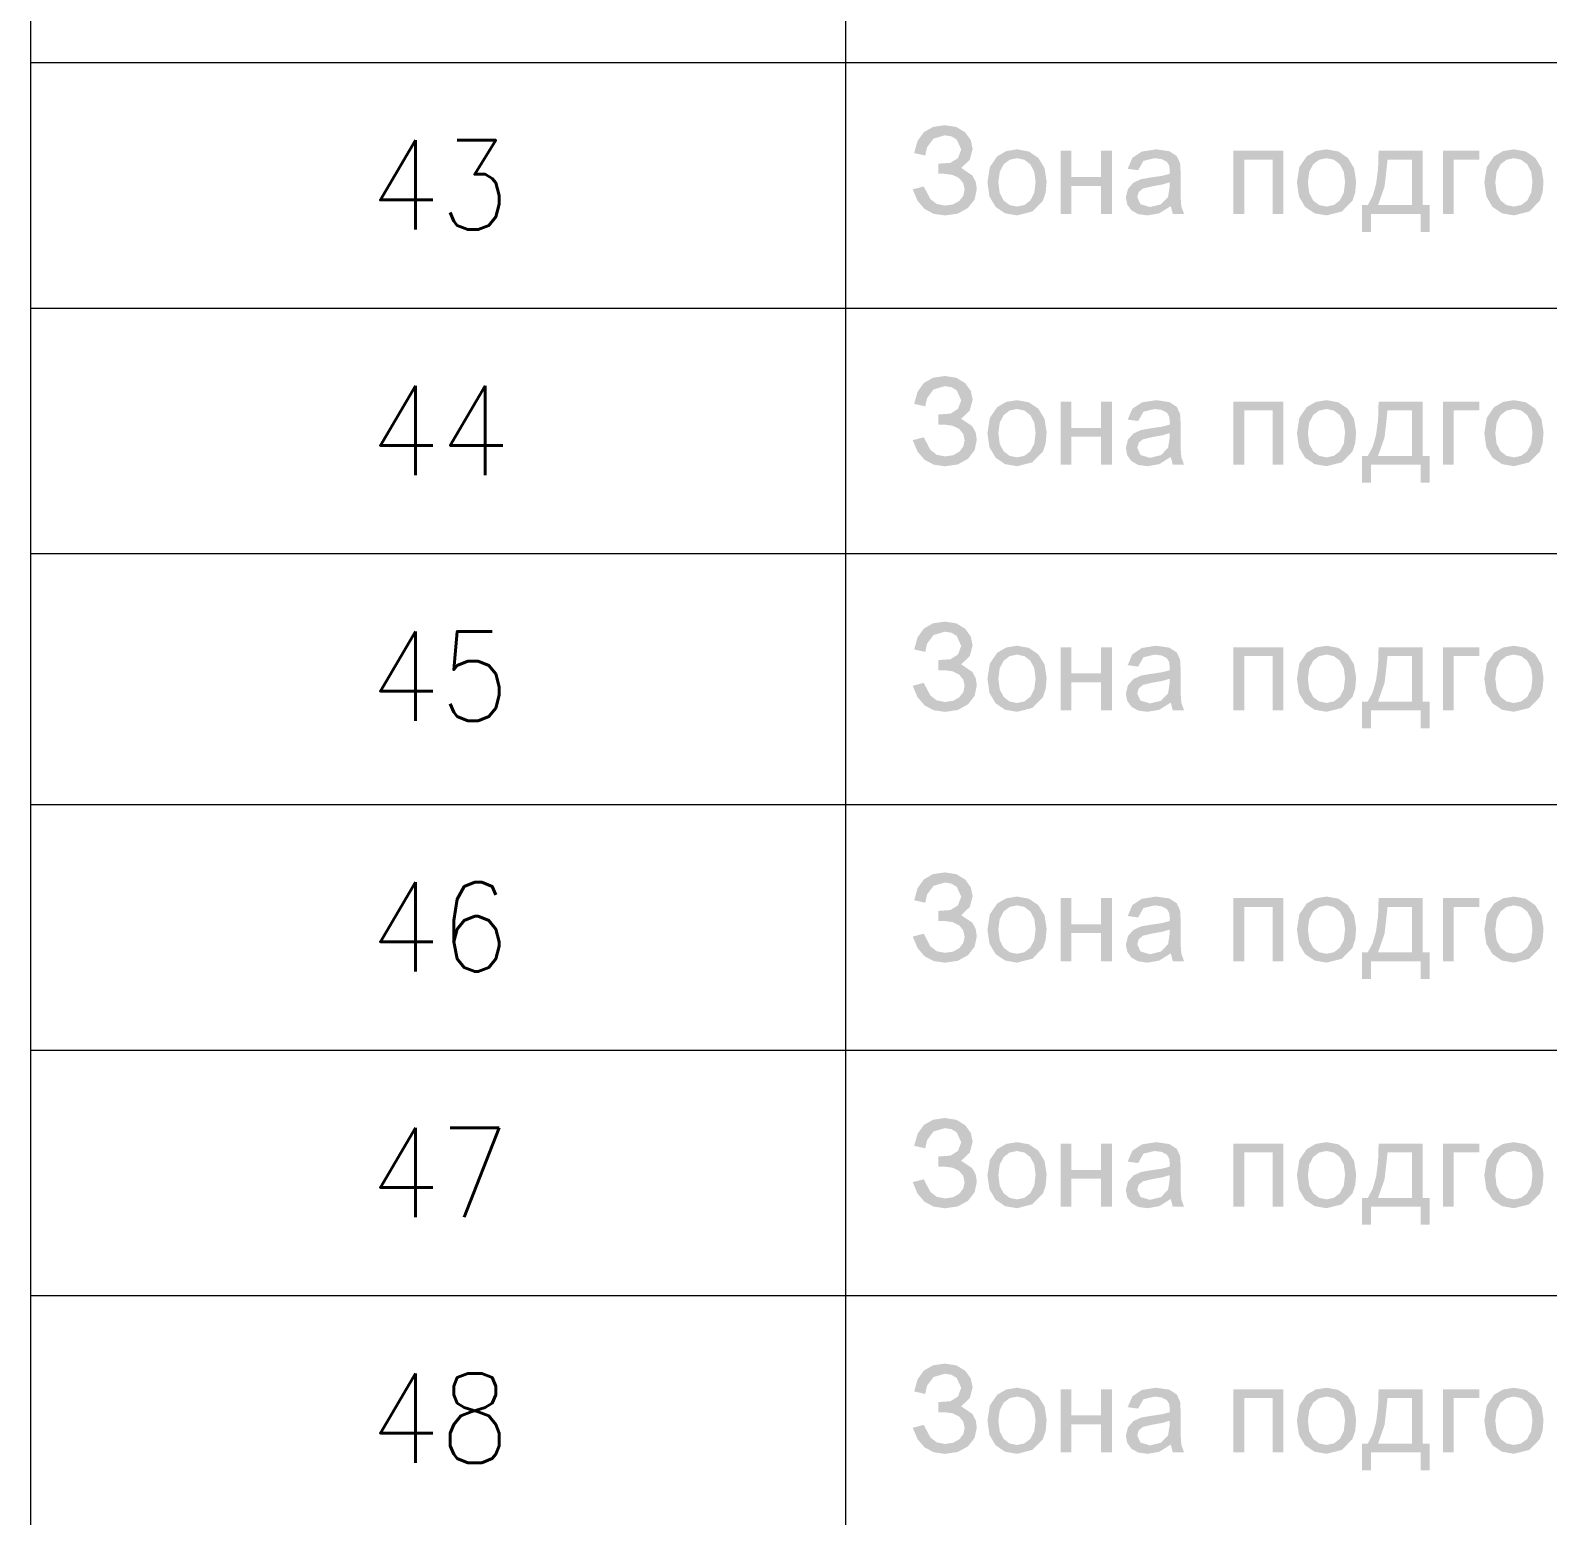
# Model space of a CAD drawing. Header units: millimetres. Extents: x 0 to 420, y 0 to 297.
# Drawn here: x 28.91 to 41.21, y 148.97 to 161 of the extents above; entities that cross this region are included whole.
import ezdxf

# ---------------------------------------------------------------- set-up
doc = ezdxf.new("R2010")
doc.units = ezdxf.units.MM
doc.styles.get("Standard").update_dxf_attribs({"font": 'STANDARD'})

msp = doc.modelspace()

# ---------------------------------------------------------------- hatches: boundary and pattern name
for points in [[(36.063151, 159.711539), (36.152448, 159.73469), (36.207018, 159.631613), (36.258212, 159.592683), (36.323876, 159.579799), (36.390159, 159.589307), (36.440733, 159.617833), (36.472979, 159.660001), (36.483728, 159.710437), (36.47229, 159.762527), (36.438528, 159.803041), (36.384854, 159.829086), (36.315056, 159.837768), (36.270408, 159.837768), (36.270408, 159.919347), (36.369075, 159.926513), (36.429709, 159.964547), (36.456167, 160.034551), (36.419787, 160.115029), (36.377481, 160.140591), (36.322773, 160.149204), (36.231272, 160.122195), (36.178906, 160.051639), (36.164574, 159.985493), (36.074726, 160.005888), (36.102726, 160.104366), (36.153619, 160.174836), (36.227353, 160.217193), (36.323876, 160.231335), (36.416549, 160.216866), (36.488138, 160.173458), (36.533544, 160.110964), (36.548772, 160.038961), (36.525345, 159.950905), (36.455616, 159.885172), (36.546015, 159.823987), (36.573301, 159.773482), (36.582396, 159.714295), (36.564619, 159.630028), (36.511289, 159.561058), (36.42902, 159.515169), (36.324427, 159.499873), (36.232753, 159.513102), (36.158649, 159.552789), (36.102115, 159.618935)], [(37.262359, 160.024078), (37.349451, 160.024078), (37.349451, 159.811309), (37.58978, 159.811309), (37.58978, 160.024078), (37.676872, 160.024078), (37.676872, 159.511999), (37.58978, 159.511999), (37.58978, 159.7391), (37.349451, 159.7391), (37.349451, 159.511999), (37.262359, 159.511999)], [(38.661616, 160.024078), (39.065657, 160.024078), (39.065657, 159.511999), (38.979116, 159.511999), (38.979116, 159.95242), (38.748708, 159.95242), (38.748708, 159.511999), (38.661616, 159.511999)], [(40.358695, 160.024078), (40.653596, 160.024078), (40.653596, 159.95242), (40.445787, 159.95242), (40.445787, 159.511999), (40.358695, 159.511999)], [(36.063151, 157.679539), (36.152448, 157.70269), (36.207018, 157.599613), (36.258212, 157.560684), (36.323876, 157.547799), (36.390159, 157.557307), (36.440733, 157.585833), (36.472979, 157.628001), (36.483728, 157.678437), (36.47229, 157.730527), (36.438528, 157.771041), (36.384854, 157.797086), (36.315056, 157.805768), (36.270408, 157.805768), (36.270408, 157.887347), (36.369075, 157.894513), (36.429709, 157.932547), (36.456167, 158.002551), (36.419787, 158.083029), (36.377481, 158.108591), (36.322773, 158.117204), (36.231272, 158.090195), (36.178906, 158.019639), (36.164574, 157.953493), (36.074726, 157.973888), (36.102726, 158.072366), (36.153619, 158.142836), (36.227353, 158.185193), (36.323876, 158.199335), (36.416549, 158.184866), (36.488138, 158.141458), (36.533544, 158.078964), (36.548772, 158.006961), (36.525345, 157.918905), (36.455616, 157.853172), (36.546015, 157.791987), (36.573301, 157.741482), (36.582396, 157.682295), (36.564619, 157.598028), (36.511289, 157.529058), (36.42902, 157.483169), (36.324427, 157.467873), (36.232753, 157.481102), (36.158649, 157.520789), (36.102115, 157.586935)], [(37.262359, 157.992078), (37.349451, 157.992078), (37.349451, 157.779309), (37.58978, 157.779309), (37.58978, 157.992078), (37.676872, 157.992078), (37.676872, 157.479999), (37.58978, 157.479999), (37.58978, 157.7071), (37.349451, 157.7071), (37.349451, 157.479999), (37.262359, 157.479999)], [(38.661616, 157.992078), (39.065657, 157.992078), (39.065657, 157.479999), (38.979116, 157.479999), (38.979116, 157.92042), (38.748708, 157.92042), (38.748708, 157.479999), (38.661616, 157.479999)], [(40.358695, 157.992078), (40.653596, 157.992078), (40.653596, 157.92042), (40.445787, 157.92042), (40.445787, 157.479999), (40.358695, 157.479999)], [(36.063151, 155.689873), (36.152448, 155.713024), (36.207018, 155.609946), (36.258212, 155.571017), (36.323876, 155.558132), (36.390159, 155.567641), (36.440733, 155.596166), (36.472979, 155.638334), (36.483728, 155.68877), (36.47229, 155.74086), (36.438528, 155.781374), (36.384854, 155.807419), (36.315056, 155.816101), (36.270408, 155.816101), (36.270408, 155.897681), (36.369075, 155.904847), (36.429709, 155.94288), (36.456167, 156.012885), (36.419787, 156.093362), (36.377481, 156.118925), (36.322773, 156.127538), (36.231272, 156.100528), (36.178906, 156.029972), (36.164574, 155.963827), (36.074726, 155.984222), (36.102726, 156.0827), (36.153619, 156.153169), (36.227353, 156.195527), (36.323876, 156.209669), (36.416549, 156.195199), (36.488138, 156.151791), (36.533544, 156.089297), (36.548772, 156.017295), (36.525345, 155.929238), (36.455616, 155.863505), (36.546015, 155.802321), (36.573301, 155.751815), (36.582396, 155.692629), (36.564619, 155.608362), (36.511289, 155.539391), (36.42902, 155.493502), (36.324427, 155.478206), (36.232753, 155.491435), (36.158649, 155.531123), (36.102115, 155.597268)], [(37.262359, 156.002412), (37.349451, 156.002412), (37.349451, 155.789643), (37.58978, 155.789643), (37.58978, 156.002412), (37.676872, 156.002412), (37.676872, 155.490333), (37.58978, 155.490333), (37.58978, 155.717433), (37.349451, 155.717433), (37.349451, 155.490333), (37.262359, 155.490333)], [(38.661616, 156.002412), (39.065657, 156.002412), (39.065657, 155.490333), (38.979116, 155.490333), (38.979116, 155.930754), (38.748708, 155.930754), (38.748708, 155.490333), (38.661616, 155.490333)], [(40.358695, 156.002412), (40.653596, 156.002412), (40.653596, 155.930754), (40.445787, 155.930754), (40.445787, 155.490333), (40.358695, 155.490333)], [(36.063151, 153.657873), (36.152448, 153.681024), (36.207018, 153.577946), (36.258212, 153.539017), (36.323876, 153.526132), (36.390159, 153.535641), (36.440733, 153.564166), (36.472979, 153.606334), (36.483728, 153.65677), (36.47229, 153.70886), (36.438528, 153.749374), (36.384854, 153.775419), (36.315056, 153.784101), (36.270408, 153.784101), (36.270408, 153.865681), (36.369075, 153.872847), (36.429709, 153.91088), (36.456167, 153.980885), (36.419787, 154.061362), (36.377481, 154.086925), (36.322773, 154.095538), (36.231272, 154.068528), (36.178906, 153.997972), (36.164574, 153.931827), (36.074726, 153.952222), (36.102726, 154.0507), (36.153619, 154.121169), (36.227353, 154.163527), (36.323876, 154.177669), (36.416549, 154.163199), (36.488138, 154.119791), (36.533544, 154.057297), (36.548772, 153.985295), (36.525345, 153.897238), (36.455616, 153.831505), (36.546015, 153.770321), (36.573301, 153.719815), (36.582396, 153.660629), (36.564619, 153.576362), (36.511289, 153.507391), (36.42902, 153.461502), (36.324427, 153.446206), (36.232753, 153.459435), (36.158649, 153.499123), (36.102115, 153.565268)], [(37.262359, 153.970412), (37.349451, 153.970412), (37.349451, 153.757643), (37.58978, 153.757643), (37.58978, 153.970412), (37.676872, 153.970412), (37.676872, 153.458333), (37.58978, 153.458333), (37.58978, 153.685433), (37.349451, 153.685433), (37.349451, 153.458333), (37.262359, 153.458333)], [(38.661616, 153.970412), (39.065657, 153.970412), (39.065657, 153.458333), (38.979116, 153.458333), (38.979116, 153.898754), (38.748708, 153.898754), (38.748708, 153.458333), (38.661616, 153.458333)], [(40.358695, 153.970412), (40.653596, 153.970412), (40.653596, 153.898754), (40.445787, 153.898754), (40.445787, 153.458333), (40.358695, 153.458333)], [(36.063151, 151.668206), (36.152448, 151.691357), (36.207018, 151.58828), (36.258212, 151.54935), (36.323876, 151.536466), (36.390159, 151.545974), (36.440733, 151.574499), (36.472979, 151.616667), (36.483728, 151.667104), (36.47229, 151.719193), (36.438528, 151.759708), (36.384854, 151.785753), (36.315056, 151.794434), (36.270408, 151.794434), (36.270408, 151.876014), (36.369075, 151.88318), (36.429709, 151.921214), (36.456167, 151.991218), (36.419787, 152.071696), (36.377481, 152.097258), (36.322773, 152.105871), (36.231272, 152.078861), (36.178906, 152.008306), (36.164574, 151.94216), (36.074726, 151.962555), (36.102726, 152.061033), (36.153619, 152.131502), (36.227353, 152.17386), (36.323876, 152.188002), (36.416549, 152.173533), (36.488138, 152.130124), (36.533544, 152.06763), (36.548772, 151.995628), (36.525345, 151.907571), (36.455616, 151.841839), (36.546015, 151.780654), (36.573301, 151.730149), (36.582396, 151.670962), (36.564619, 151.586695), (36.511289, 151.517724), (36.42902, 151.471836), (36.324427, 151.456539), (36.232753, 151.469768), (36.158649, 151.509456), (36.102115, 151.575602)], [(37.262359, 151.980745), (37.349451, 151.980745), (37.349451, 151.767976), (37.58978, 151.767976), (37.58978, 151.980745), (37.676872, 151.980745), (37.676872, 151.468666), (37.58978, 151.468666), (37.58978, 151.695767), (37.349451, 151.695767), (37.349451, 151.468666), (37.262359, 151.468666)], [(38.661616, 151.980745), (39.065657, 151.980745), (39.065657, 151.468666), (38.979116, 151.468666), (38.979116, 151.909087), (38.748708, 151.909087), (38.748708, 151.468666), (38.661616, 151.468666)], [(40.358695, 151.980745), (40.653596, 151.980745), (40.653596, 151.909087), (40.445787, 151.909087), (40.445787, 151.468666), (40.358695, 151.468666)], [(36.063151, 149.678539), (36.152448, 149.70169), (36.207018, 149.598613), (36.258212, 149.559684), (36.323876, 149.546799), (36.390159, 149.556307), (36.440733, 149.584833), (36.472979, 149.627001), (36.483728, 149.677437), (36.47229, 149.729527), (36.438528, 149.770041), (36.384854, 149.796086), (36.315056, 149.804768), (36.270408, 149.804768), (36.270408, 149.886347), (36.369075, 149.893513), (36.429709, 149.931547), (36.456167, 150.001551), (36.419787, 150.082029), (36.377481, 150.107592), (36.322773, 150.116204), (36.231272, 150.089195), (36.178906, 150.018639), (36.164574, 149.952493), (36.074726, 149.972888), (36.102726, 150.071366), (36.153619, 150.141836), (36.227353, 150.184193), (36.323876, 150.198335), (36.416549, 150.183866), (36.488138, 150.140458), (36.533544, 150.077964), (36.548772, 150.005961), (36.525345, 149.917905), (36.455616, 149.852172), (36.546015, 149.790987), (36.573301, 149.740482), (36.582396, 149.681295), (36.564619, 149.597028), (36.511289, 149.528058), (36.42902, 149.482169), (36.324427, 149.466873), (36.232753, 149.480102), (36.158649, 149.519789), (36.102115, 149.585935)], [(37.262359, 149.991078), (37.349451, 149.991078), (37.349451, 149.778309), (37.58978, 149.778309), (37.58978, 149.991078), (37.676872, 149.991078), (37.676872, 149.478999), (37.58978, 149.478999), (37.58978, 149.7061), (37.349451, 149.7061), (37.349451, 149.478999), (37.262359, 149.478999)], [(38.661616, 149.991078), (39.065657, 149.991078), (39.065657, 149.478999), (38.979116, 149.478999), (38.979116, 149.91942), (38.748708, 149.91942), (38.748708, 149.478999), (38.661616, 149.478999)], [(40.358695, 149.991078), (40.653596, 149.991078), (40.653596, 149.91942), (40.445787, 149.91942), (40.445787, 149.478999), (40.358695, 149.478999)]]:
    msp.add_hatch(color=251).paths.add_polyline_path(points, flags=0)
h = msp.add_hatch(color=251)
h.paths.add_polyline_path([(36.668519, 159.768314), (36.688087, 159.891993), (36.747342, 159.978879), (36.820585, 160.021322), (36.908297, 160.035654), (37.004278, 160.018291), (37.080828, 159.966201), (37.131195, 159.883863), (37.148076, 159.77548), (37.140634, 159.686735), (37.11831, 159.619486), (37.032321, 159.531843), (36.908297, 159.500424), (36.811146, 159.517512), (36.734664, 159.569326), (36.685055, 159.653317)], flags=0)
h.paths.add_polyline_path([(36.757264, 159.768314), (36.768013, 159.681843), (36.800259, 159.620589), (36.848697, 159.58414), (36.908297, 159.572082), (36.967415, 159.584209), (37.015784, 159.62114), (37.04803, 159.683083), (37.058779, 159.771071), (37.04803, 159.854166), (37.015784, 159.914938), (36.967415, 159.951662), (36.908297, 159.963996), (36.848697, 159.951662), (36.800259, 159.914938), (36.768013, 159.853822)], flags=0)
h = msp.add_hatch(color=251)
h.paths.add_polyline_path([(38.153675, 159.575389), (38.06052, 159.51696), (37.964608, 159.500424), (37.889919, 159.510759), (37.835073, 159.541765), (37.801104, 159.588618), (37.789873, 159.647047), (37.806961, 159.715398), (37.851609, 159.765558), (37.914448, 159.794222), (37.991618, 159.807451), (38.082431, 159.82068), (38.145958, 159.837216), (38.146509, 159.859816), (38.140377, 159.904947), (38.122256, 159.934781), (38.080501, 159.956623), (38.023037, 159.963996), (37.932638, 159.942498), (37.889643, 159.866431), (37.804756, 159.878006), (37.84279, 159.966201), (37.919409, 160.017464), (38.035715, 160.035654), (38.1421, 160.02022), (38.202733, 159.981084), (38.229743, 159.922655), (38.234153, 159.842177), (38.234153, 159.726422), (38.235462, 159.627686), (38.239665, 159.573184), (38.261713, 159.511999), (38.170763, 159.511999)], flags=0)
h.paths.add_polyline_path([(38.145958, 159.768866), (38.086909, 159.750951), (38.004296, 159.736344), (37.928779, 159.718705), (37.894604, 159.690593), (37.882477, 159.649252), (37.908384, 159.591374), (37.985554, 159.568223), (38.074851, 159.590272), (38.132178, 159.650354), (38.145958, 159.737446)], flags=0)
h = msp.add_hatch(color=251)
h.paths.add_polyline_path([(39.176279, 159.768314), (39.195847, 159.891993), (39.255103, 159.978879), (39.328345, 160.021322), (39.416058, 160.035654), (39.512038, 160.018291), (39.588588, 159.966201), (39.638955, 159.883863), (39.655836, 159.77548), (39.648395, 159.686735), (39.626071, 159.619486), (39.540081, 159.531843), (39.416058, 159.500424), (39.318906, 159.517512), (39.242425, 159.569326), (39.192815, 159.653317)], flags=0)
h.paths.add_polyline_path([(39.265025, 159.768314), (39.275773, 159.681843), (39.308019, 159.620589), (39.356457, 159.58414), (39.416058, 159.572082), (39.475175, 159.584209), (39.523544, 159.62114), (39.555791, 159.683083), (39.566539, 159.771071), (39.555791, 159.854166), (39.523544, 159.914938), (39.475175, 159.951662), (39.416058, 159.963996), (39.356457, 159.951662), (39.308019, 159.914938), (39.275773, 159.853822)], flags=0)
h = msp.add_hatch(color=251)
h.paths.add_polyline_path([(39.837918, 160.024078), (40.195106, 160.024078), (40.195106, 159.583657), (40.250779, 159.583657), (40.250779, 159.36703), (40.179121, 159.36703), (40.179121, 159.511999), (39.776182, 159.511999), (39.776182, 159.36703), (39.704524, 159.36703), (39.704524, 159.583657), (39.750275, 159.583657), (39.789859, 159.657667), (39.817661, 159.755705), (39.833681, 159.877825)], flags=0)
h.paths.add_polyline_path([(39.910679, 159.95242), (39.886356, 159.735379), (39.833509, 159.583657), (40.108565, 159.583657), (40.108565, 159.95242)], flags=0)
h = msp.add_hatch(color=251)
h.paths.add_polyline_path([(40.694665, 159.768314), (40.714233, 159.891993), (40.773489, 159.978879), (40.846732, 160.021322), (40.934444, 160.035654), (41.030424, 160.018291), (41.106974, 159.966201), (41.157341, 159.883863), (41.174222, 159.77548), (41.166781, 159.686735), (41.144457, 159.619486), (41.058467, 159.531843), (40.934444, 159.500424), (40.837292, 159.517512), (40.760811, 159.569326), (40.711202, 159.653317)], flags=0)
h.paths.add_polyline_path([(40.783411, 159.768314), (40.794159, 159.681843), (40.826406, 159.620589), (40.874844, 159.58414), (40.934444, 159.572082), (40.993562, 159.584209), (41.041931, 159.62114), (41.074177, 159.683083), (41.084926, 159.771071), (41.074177, 159.854166), (41.041931, 159.914938), (40.993562, 159.951662), (40.934444, 159.963996), (40.874844, 159.951662), (40.826406, 159.914938), (40.794159, 159.853822)], flags=0)
h = msp.add_hatch(color=251)
h.paths.add_polyline_path([(36.668519, 157.736314), (36.688087, 157.859993), (36.747342, 157.946879), (36.820585, 157.989322), (36.908297, 158.003654), (37.004278, 157.986291), (37.080828, 157.934201), (37.131195, 157.851863), (37.148076, 157.74348), (37.140634, 157.654735), (37.11831, 157.587486), (37.032321, 157.499843), (36.908297, 157.468424), (36.811146, 157.485512), (36.734664, 157.537326), (36.685055, 157.621317)], flags=0)
h.paths.add_polyline_path([(36.757264, 157.736314), (36.768013, 157.649843), (36.800259, 157.588589), (36.848697, 157.55214), (36.908297, 157.540082), (36.967415, 157.552209), (37.015784, 157.58914), (37.04803, 157.651083), (37.058779, 157.739071), (37.04803, 157.822166), (37.015784, 157.882938), (36.967415, 157.919662), (36.908297, 157.931996), (36.848697, 157.919662), (36.800259, 157.882938), (36.768013, 157.821822)], flags=0)
h = msp.add_hatch(color=251)
h.paths.add_polyline_path([(38.153675, 157.543389), (38.06052, 157.48496), (37.964608, 157.468424), (37.889919, 157.478759), (37.835073, 157.509765), (37.801104, 157.556618), (37.789873, 157.615047), (37.806961, 157.683398), (37.851609, 157.733558), (37.914448, 157.762222), (37.991618, 157.775451), (38.082431, 157.78868), (38.145958, 157.805216), (38.146509, 157.827816), (38.140377, 157.872947), (38.122256, 157.902781), (38.080501, 157.924623), (38.023037, 157.931996), (37.932638, 157.910499), (37.889643, 157.834431), (37.804756, 157.846006), (37.84279, 157.934201), (37.919409, 157.985464), (38.035715, 158.003654), (38.1421, 157.98822), (38.202733, 157.949084), (38.229743, 157.890655), (38.234153, 157.810177), (38.234153, 157.694422), (38.235462, 157.595686), (38.239665, 157.541184), (38.261713, 157.479999), (38.170763, 157.479999)], flags=0)
h.paths.add_polyline_path([(38.145958, 157.736866), (38.086909, 157.718951), (38.004296, 157.704344), (37.928779, 157.686705), (37.894604, 157.658593), (37.882477, 157.617252), (37.908384, 157.559374), (37.985554, 157.536223), (38.074851, 157.558272), (38.132178, 157.618354), (38.145958, 157.705446)], flags=0)
h = msp.add_hatch(color=251)
h.paths.add_polyline_path([(39.176279, 157.736314), (39.195847, 157.859993), (39.255103, 157.946879), (39.328345, 157.989322), (39.416058, 158.003654), (39.512038, 157.986291), (39.588588, 157.934201), (39.638955, 157.851863), (39.655836, 157.74348), (39.648395, 157.654735), (39.626071, 157.587486), (39.540081, 157.499843), (39.416058, 157.468424), (39.318906, 157.485512), (39.242425, 157.537326), (39.192815, 157.621317)], flags=0)
h.paths.add_polyline_path([(39.265025, 157.736314), (39.275773, 157.649843), (39.308019, 157.588589), (39.356457, 157.55214), (39.416058, 157.540082), (39.475175, 157.552209), (39.523544, 157.58914), (39.555791, 157.651083), (39.566539, 157.739071), (39.555791, 157.822166), (39.523544, 157.882938), (39.475175, 157.919662), (39.416058, 157.931996), (39.356457, 157.919662), (39.308019, 157.882938), (39.275773, 157.821822)], flags=0)
h = msp.add_hatch(color=251)
h.paths.add_polyline_path([(39.837918, 157.992078), (40.195106, 157.992078), (40.195106, 157.551657), (40.250779, 157.551657), (40.250779, 157.33503), (40.179121, 157.33503), (40.179121, 157.479999), (39.776182, 157.479999), (39.776182, 157.33503), (39.704524, 157.33503), (39.704524, 157.551657), (39.750275, 157.551657), (39.789859, 157.625667), (39.817661, 157.723705), (39.833681, 157.845825)], flags=0)
h.paths.add_polyline_path([(39.910679, 157.92042), (39.886356, 157.703379), (39.833509, 157.551657), (40.108565, 157.551657), (40.108565, 157.92042)], flags=0)
h = msp.add_hatch(color=251)
h.paths.add_polyline_path([(40.694665, 157.736314), (40.714233, 157.859993), (40.773489, 157.946879), (40.846732, 157.989322), (40.934444, 158.003654), (41.030424, 157.986291), (41.106974, 157.934201), (41.157341, 157.851863), (41.174222, 157.74348), (41.166781, 157.654735), (41.144457, 157.587486), (41.058467, 157.499843), (40.934444, 157.468424), (40.837292, 157.485512), (40.760811, 157.537326), (40.711202, 157.621317)], flags=0)
h.paths.add_polyline_path([(40.783411, 157.736314), (40.794159, 157.649843), (40.826406, 157.588589), (40.874844, 157.55214), (40.934444, 157.540082), (40.993562, 157.552209), (41.041931, 157.58914), (41.074177, 157.651083), (41.084926, 157.739071), (41.074177, 157.822166), (41.041931, 157.882938), (40.993562, 157.919662), (40.934444, 157.931996), (40.874844, 157.919662), (40.826406, 157.882938), (40.794159, 157.821822)], flags=0)
h = msp.add_hatch(color=251)
h.paths.add_polyline_path([(36.668519, 155.746648), (36.688087, 155.870327), (36.747342, 155.957212), (36.820585, 155.999656), (36.908297, 156.013987), (37.004278, 155.996624), (37.080828, 155.944534), (37.131195, 155.862196), (37.148076, 155.753814), (37.140634, 155.665068), (37.11831, 155.59782), (37.032321, 155.510176), (36.908297, 155.478757), (36.811146, 155.495845), (36.734664, 155.547659), (36.685055, 155.631651)], flags=0)
h.paths.add_polyline_path([(36.757264, 155.746648), (36.768013, 155.660176), (36.800259, 155.598922), (36.848697, 155.562473), (36.908297, 155.550415), (36.967415, 155.562542), (37.015784, 155.599473), (37.04803, 155.661416), (37.058779, 155.749404), (37.04803, 155.8325), (37.015784, 155.893271), (36.967415, 155.929996), (36.908297, 155.942329), (36.848697, 155.929996), (36.800259, 155.893271), (36.768013, 155.832155)], flags=0)
h = msp.add_hatch(color=251)
h.paths.add_polyline_path([(38.153675, 155.553722), (38.06052, 155.495294), (37.964608, 155.478757), (37.889919, 155.489092), (37.835073, 155.520098), (37.801104, 155.566952), (37.789873, 155.62538), (37.806961, 155.693731), (37.851609, 155.743892), (37.914448, 155.772555), (37.991618, 155.785784), (38.082431, 155.799013), (38.145958, 155.81555), (38.146509, 155.83815), (38.140377, 155.88328), (38.122256, 155.913115), (38.080501, 155.934957), (38.023037, 155.942329), (37.932638, 155.920832), (37.889643, 155.844764), (37.804756, 155.85634), (37.84279, 155.944534), (37.919409, 155.995797), (38.035715, 156.013987), (38.1421, 155.998553), (38.202733, 155.959417), (38.229743, 155.900988), (38.234153, 155.820511), (38.234153, 155.704755), (38.235462, 155.606019), (38.239665, 155.551518), (38.261713, 155.490333), (38.170763, 155.490333)], flags=0)
h.paths.add_polyline_path([(38.145958, 155.747199), (38.086909, 155.729285), (38.004296, 155.714677), (37.928779, 155.697038), (37.894604, 155.668926), (37.882477, 155.627585), (37.908384, 155.569708), (37.985554, 155.546557), (38.074851, 155.568605), (38.132178, 155.628688), (38.145958, 155.71578)], flags=0)
h = msp.add_hatch(color=251)
h.paths.add_polyline_path([(39.176279, 155.746648), (39.195847, 155.870327), (39.255103, 155.957212), (39.328345, 155.999656), (39.416058, 156.013987), (39.512038, 155.996624), (39.588588, 155.944534), (39.638955, 155.862196), (39.655836, 155.753814), (39.648395, 155.665068), (39.626071, 155.59782), (39.540081, 155.510176), (39.416058, 155.478757), (39.318906, 155.495845), (39.242425, 155.547659), (39.192815, 155.631651)], flags=0)
h.paths.add_polyline_path([(39.265025, 155.746648), (39.275773, 155.660176), (39.308019, 155.598922), (39.356457, 155.562473), (39.416058, 155.550415), (39.475175, 155.562542), (39.523544, 155.599473), (39.555791, 155.661416), (39.566539, 155.749404), (39.555791, 155.8325), (39.523544, 155.893271), (39.475175, 155.929996), (39.416058, 155.942329), (39.356457, 155.929996), (39.308019, 155.893271), (39.275773, 155.832155)], flags=0)
h = msp.add_hatch(color=251)
h.paths.add_polyline_path([(40.694665, 155.746648), (40.714233, 155.870327), (40.773489, 155.957212), (40.846732, 155.999656), (40.934444, 156.013987), (41.030424, 155.996624), (41.106974, 155.944534), (41.157341, 155.862196), (41.174222, 155.753814), (41.166781, 155.665068), (41.144457, 155.59782), (41.058467, 155.510176), (40.934444, 155.478757), (40.837292, 155.495845), (40.760811, 155.547659), (40.711202, 155.631651)], flags=0)
h.paths.add_polyline_path([(40.783411, 155.746648), (40.794159, 155.660176), (40.826406, 155.598922), (40.874844, 155.562473), (40.934444, 155.550415), (40.993562, 155.562542), (41.041931, 155.599473), (41.074177, 155.661416), (41.084926, 155.749404), (41.074177, 155.8325), (41.041931, 155.893271), (40.993562, 155.929996), (40.934444, 155.942329), (40.874844, 155.929996), (40.826406, 155.893271), (40.794159, 155.832155)], flags=0)
h = msp.add_hatch(color=251)
h.paths.add_polyline_path([(39.837918, 156.002412), (40.195106, 156.002412), (40.195106, 155.561991), (40.250779, 155.561991), (40.250779, 155.345363), (40.179121, 155.345363), (40.179121, 155.490333), (39.776182, 155.490333), (39.776182, 155.345363), (39.704524, 155.345363), (39.704524, 155.561991), (39.750275, 155.561991), (39.789859, 155.636), (39.817661, 155.734039), (39.833681, 155.856159)], flags=0)
h.paths.add_polyline_path([(39.910679, 155.930754), (39.886356, 155.713713), (39.833509, 155.561991), (40.108565, 155.561991), (40.108565, 155.930754)], flags=0)
h = msp.add_hatch(color=251)
h.paths.add_polyline_path([(36.668519, 153.714648), (36.688087, 153.838327), (36.747342, 153.925212), (36.820585, 153.967656), (36.908297, 153.981987), (37.004278, 153.964624), (37.080828, 153.912534), (37.131195, 153.830196), (37.148076, 153.721814), (37.140634, 153.633068), (37.11831, 153.56582), (37.032321, 153.478176), (36.908297, 153.446757), (36.811146, 153.463845), (36.734664, 153.515659), (36.685055, 153.599651)], flags=0)
h.paths.add_polyline_path([(36.757264, 153.714648), (36.768013, 153.628176), (36.800259, 153.566922), (36.848697, 153.530473), (36.908297, 153.518415), (36.967415, 153.530542), (37.015784, 153.567473), (37.04803, 153.629416), (37.058779, 153.717404), (37.04803, 153.8005), (37.015784, 153.861271), (36.967415, 153.897996), (36.908297, 153.910329), (36.848697, 153.897996), (36.800259, 153.861271), (36.768013, 153.800155)], flags=0)
h = msp.add_hatch(color=251)
h.paths.add_polyline_path([(38.153675, 153.521722), (38.06052, 153.463294), (37.964608, 153.446757), (37.889919, 153.457092), (37.835073, 153.488098), (37.801104, 153.534952), (37.789873, 153.59338), (37.806961, 153.661731), (37.851609, 153.711892), (37.914448, 153.740555), (37.991618, 153.753784), (38.082431, 153.767013), (38.145958, 153.78355), (38.146509, 153.80615), (38.140377, 153.85128), (38.122256, 153.881115), (38.080501, 153.902957), (38.023037, 153.910329), (37.932638, 153.888832), (37.889643, 153.812764), (37.804756, 153.82434), (37.84279, 153.912534), (37.919409, 153.963797), (38.035715, 153.981987), (38.1421, 153.966553), (38.202733, 153.927417), (38.229743, 153.868988), (38.234153, 153.788511), (38.234153, 153.672755), (38.235462, 153.574019), (38.239665, 153.519518), (38.261713, 153.458333), (38.170763, 153.458333)], flags=0)
h.paths.add_polyline_path([(38.145958, 153.715199), (38.086909, 153.697285), (38.004296, 153.682677), (37.928779, 153.665038), (37.894604, 153.636926), (37.882477, 153.595585), (37.908384, 153.537708), (37.985554, 153.514557), (38.074851, 153.536605), (38.132178, 153.596688), (38.145958, 153.68378)], flags=0)
h = msp.add_hatch(color=251)
h.paths.add_polyline_path([(39.176279, 153.714648), (39.195847, 153.838327), (39.255103, 153.925212), (39.328345, 153.967656), (39.416058, 153.981987), (39.512038, 153.964624), (39.588588, 153.912534), (39.638955, 153.830196), (39.655836, 153.721814), (39.648395, 153.633068), (39.626071, 153.56582), (39.540081, 153.478176), (39.416058, 153.446757), (39.318906, 153.463845), (39.242425, 153.515659), (39.192815, 153.599651)], flags=0)
h.paths.add_polyline_path([(39.265025, 153.714648), (39.275773, 153.628176), (39.308019, 153.566922), (39.356457, 153.530473), (39.416058, 153.518415), (39.475175, 153.530542), (39.523544, 153.567473), (39.555791, 153.629416), (39.566539, 153.717404), (39.555791, 153.8005), (39.523544, 153.861271), (39.475175, 153.897996), (39.416058, 153.910329), (39.356457, 153.897996), (39.308019, 153.861271), (39.275773, 153.800155)], flags=0)
h = msp.add_hatch(color=251)
h.paths.add_polyline_path([(39.837918, 153.970412), (40.195106, 153.970412), (40.195106, 153.529991), (40.250779, 153.529991), (40.250779, 153.313363), (40.179121, 153.313363), (40.179121, 153.458333), (39.776182, 153.458333), (39.776182, 153.313363), (39.704524, 153.313363), (39.704524, 153.529991), (39.750275, 153.529991), (39.789859, 153.604), (39.817661, 153.702039), (39.833681, 153.824159)], flags=0)
h.paths.add_polyline_path([(39.910679, 153.898754), (39.886356, 153.681713), (39.833509, 153.529991), (40.108565, 153.529991), (40.108565, 153.898754)], flags=0)
h = msp.add_hatch(color=251)
h.paths.add_polyline_path([(40.694665, 153.714648), (40.714233, 153.838327), (40.773489, 153.925212), (40.846732, 153.967656), (40.934444, 153.981987), (41.030424, 153.964624), (41.106974, 153.912534), (41.157341, 153.830196), (41.174222, 153.721814), (41.166781, 153.633068), (41.144457, 153.56582), (41.058467, 153.478176), (40.934444, 153.446757), (40.837292, 153.463845), (40.760811, 153.515659), (40.711202, 153.599651)], flags=0)
h.paths.add_polyline_path([(40.783411, 153.714648), (40.794159, 153.628176), (40.826406, 153.566922), (40.874844, 153.530473), (40.934444, 153.518415), (40.993562, 153.530542), (41.041931, 153.567473), (41.074177, 153.629416), (41.084926, 153.717404), (41.074177, 153.8005), (41.041931, 153.861271), (40.993562, 153.897996), (40.934444, 153.910329), (40.874844, 153.897996), (40.826406, 153.861271), (40.794159, 153.800155)], flags=0)
h = msp.add_hatch(color=251)
h.paths.add_polyline_path([(36.668519, 151.724981), (36.688087, 151.84866), (36.747342, 151.935545), (36.820585, 151.977989), (36.908297, 151.992321), (37.004278, 151.974957), (37.080828, 151.922867), (37.131195, 151.84053), (37.148076, 151.732147), (37.140634, 151.643401), (37.11831, 151.576153), (37.032321, 151.48851), (36.908297, 151.457091), (36.811146, 151.474178), (36.734664, 151.525992), (36.685055, 151.609984)], flags=0)
h.paths.add_polyline_path([(36.757264, 151.724981), (36.768013, 151.638509), (36.800259, 151.577255), (36.848697, 151.540806), (36.908297, 151.528749), (36.967415, 151.540875), (37.015784, 151.577807), (37.04803, 151.63975), (37.058779, 151.727737), (37.04803, 151.810833), (37.015784, 151.871604), (36.967415, 151.908329), (36.908297, 151.920663), (36.848697, 151.908329), (36.800259, 151.871604), (36.768013, 151.810488)], flags=0)
h = msp.add_hatch(color=251)
h.paths.add_polyline_path([(38.153675, 151.532056), (38.06052, 151.473627), (37.964608, 151.457091), (37.889919, 151.467426), (37.835073, 151.498432), (37.801104, 151.545285), (37.789873, 151.603714), (37.806961, 151.672064), (37.851609, 151.722225), (37.914448, 151.750888), (37.991618, 151.764117), (38.082431, 151.777347), (38.145958, 151.793883), (38.146509, 151.816483), (38.140377, 151.861614), (38.122256, 151.891448), (38.080501, 151.91329), (38.023037, 151.920663), (37.932638, 151.899165), (37.889643, 151.823097), (37.804756, 151.834673), (37.84279, 151.922867), (37.919409, 151.97413), (38.035715, 151.992321), (38.1421, 151.976887), (38.202733, 151.93775), (38.229743, 151.879321), (38.234153, 151.798844), (38.234153, 151.683089), (38.235462, 151.584352), (38.239665, 151.529851), (38.261713, 151.468666), (38.170763, 151.468666)], flags=0)
h.paths.add_polyline_path([(38.145958, 151.725532), (38.086909, 151.707618), (38.004296, 151.693011), (37.928779, 151.675372), (37.894604, 151.64726), (37.882477, 151.605919), (37.908384, 151.548041), (37.985554, 151.52489), (38.074851, 151.546939), (38.132178, 151.607021), (38.145958, 151.694113)], flags=0)
h = msp.add_hatch(color=251)
h.paths.add_polyline_path([(39.176279, 151.724981), (39.195847, 151.84866), (39.255103, 151.935545), (39.328345, 151.977989), (39.416058, 151.992321), (39.512038, 151.974957), (39.588588, 151.922867), (39.638955, 151.84053), (39.655836, 151.732147), (39.648395, 151.643401), (39.626071, 151.576153), (39.540081, 151.48851), (39.416058, 151.457091), (39.318906, 151.474178), (39.242425, 151.525992), (39.192815, 151.609984)], flags=0)
h.paths.add_polyline_path([(39.265025, 151.724981), (39.275773, 151.638509), (39.308019, 151.577255), (39.356457, 151.540806), (39.416058, 151.528749), (39.475175, 151.540875), (39.523544, 151.577807), (39.555791, 151.63975), (39.566539, 151.727737), (39.555791, 151.810833), (39.523544, 151.871604), (39.475175, 151.908329), (39.416058, 151.920663), (39.356457, 151.908329), (39.308019, 151.871604), (39.275773, 151.810488)], flags=0)
h = msp.add_hatch(color=251)
h.paths.add_polyline_path([(39.837918, 151.980745), (40.195106, 151.980745), (40.195106, 151.540324), (40.250779, 151.540324), (40.250779, 151.323696), (40.179121, 151.323696), (40.179121, 151.468666), (39.776182, 151.468666), (39.776182, 151.323696), (39.704524, 151.323696), (39.704524, 151.540324), (39.750275, 151.540324), (39.789859, 151.614333), (39.817661, 151.712372), (39.833681, 151.834492)], flags=0)
h.paths.add_polyline_path([(39.910679, 151.909087), (39.886356, 151.692046), (39.833509, 151.540324), (40.108565, 151.540324), (40.108565, 151.909087)], flags=0)
h = msp.add_hatch(color=251)
h.paths.add_polyline_path([(40.694665, 151.724981), (40.714233, 151.84866), (40.773489, 151.935545), (40.846732, 151.977989), (40.934444, 151.992321), (41.030424, 151.974957), (41.106974, 151.922867), (41.157341, 151.84053), (41.174222, 151.732147), (41.166781, 151.643401), (41.144457, 151.576153), (41.058467, 151.48851), (40.934444, 151.457091), (40.837292, 151.474178), (40.760811, 151.525992), (40.711202, 151.609984)], flags=0)
h.paths.add_polyline_path([(40.783411, 151.724981), (40.794159, 151.638509), (40.826406, 151.577255), (40.874844, 151.540806), (40.934444, 151.528749), (40.993562, 151.540875), (41.041931, 151.577807), (41.074177, 151.63975), (41.084926, 151.727737), (41.074177, 151.810833), (41.041931, 151.871604), (40.993562, 151.908329), (40.934444, 151.920663), (40.874844, 151.908329), (40.826406, 151.871604), (40.794159, 151.810488)], flags=0)
h = msp.add_hatch(color=251)
h.paths.add_polyline_path([(36.668519, 149.735315), (36.688087, 149.858993), (36.747342, 149.945879), (36.820585, 149.988322), (36.908297, 150.002654), (37.004278, 149.985291), (37.080828, 149.933201), (37.131195, 149.850863), (37.148076, 149.74248), (37.140634, 149.653735), (37.11831, 149.586486), (37.032321, 149.498843), (36.908297, 149.467424), (36.811146, 149.484512), (36.734664, 149.536326), (36.685055, 149.620317)], flags=0)
h.paths.add_polyline_path([(36.757264, 149.735315), (36.768013, 149.648843), (36.800259, 149.587589), (36.848697, 149.55114), (36.908297, 149.539082), (36.967415, 149.551209), (37.015784, 149.58814), (37.04803, 149.650083), (37.058779, 149.738071), (37.04803, 149.821166), (37.015784, 149.881938), (36.967415, 149.918662), (36.908297, 149.930996), (36.848697, 149.918662), (36.800259, 149.881938), (36.768013, 149.820822)], flags=0)
h = msp.add_hatch(color=251)
h.paths.add_polyline_path([(38.153675, 149.542389), (38.06052, 149.48396), (37.964608, 149.467424), (37.889919, 149.477759), (37.835073, 149.508765), (37.801104, 149.555618), (37.789873, 149.614047), (37.806961, 149.682398), (37.851609, 149.732558), (37.914448, 149.761222), (37.991618, 149.774451), (38.082431, 149.78768), (38.145958, 149.804216), (38.146509, 149.826816), (38.140377, 149.871947), (38.122256, 149.901782), (38.080501, 149.923623), (38.023037, 149.930996), (37.932638, 149.909499), (37.889643, 149.833431), (37.804756, 149.845006), (37.84279, 149.933201), (37.919409, 149.984464), (38.035715, 150.002654), (38.1421, 149.98722), (38.202733, 149.948084), (38.229743, 149.889655), (38.234153, 149.809177), (38.234153, 149.693422), (38.235462, 149.594686), (38.239665, 149.540184), (38.261713, 149.478999), (38.170763, 149.478999)], flags=0)
h.paths.add_polyline_path([(38.145958, 149.735866), (38.086909, 149.717951), (38.004296, 149.703344), (37.928779, 149.685705), (37.894604, 149.657593), (37.882477, 149.616252), (37.908384, 149.558374), (37.985554, 149.535223), (38.074851, 149.557272), (38.132178, 149.617354), (38.145958, 149.704446)], flags=0)
h = msp.add_hatch(color=251)
h.paths.add_polyline_path([(39.176279, 149.735315), (39.195847, 149.858993), (39.255103, 149.945879), (39.328345, 149.988322), (39.416058, 150.002654), (39.512038, 149.985291), (39.588588, 149.933201), (39.638955, 149.850863), (39.655836, 149.74248), (39.648395, 149.653735), (39.626071, 149.586486), (39.540081, 149.498843), (39.416058, 149.467424), (39.318906, 149.484512), (39.242425, 149.536326), (39.192815, 149.620317)], flags=0)
h.paths.add_polyline_path([(39.265025, 149.735315), (39.275773, 149.648843), (39.308019, 149.587589), (39.356457, 149.55114), (39.416058, 149.539082), (39.475175, 149.551209), (39.523544, 149.58814), (39.555791, 149.650083), (39.566539, 149.738071), (39.555791, 149.821166), (39.523544, 149.881938), (39.475175, 149.918662), (39.416058, 149.930996), (39.356457, 149.918662), (39.308019, 149.881938), (39.275773, 149.820822)], flags=0)
h = msp.add_hatch(color=251)
h.paths.add_polyline_path([(39.837918, 149.991078), (40.195106, 149.991078), (40.195106, 149.550657), (40.250779, 149.550657), (40.250779, 149.33403), (40.179121, 149.33403), (40.179121, 149.478999), (39.776182, 149.478999), (39.776182, 149.33403), (39.704524, 149.33403), (39.704524, 149.550657), (39.750275, 149.550657), (39.789859, 149.624667), (39.817661, 149.722705), (39.833681, 149.844825)], flags=0)
h.paths.add_polyline_path([(39.910679, 149.91942), (39.886356, 149.702379), (39.833509, 149.550657), (40.108565, 149.550657), (40.108565, 149.91942)], flags=0)
h = msp.add_hatch(color=251)
h.paths.add_polyline_path([(40.694665, 149.735315), (40.714233, 149.858993), (40.773489, 149.945879), (40.846732, 149.988322), (40.934444, 150.002654), (41.030424, 149.985291), (41.106974, 149.933201), (41.157341, 149.850863), (41.174222, 149.74248), (41.166781, 149.653735), (41.144457, 149.586486), (41.058467, 149.498843), (40.934444, 149.467424), (40.837292, 149.484512), (40.760811, 149.536326), (40.711202, 149.620317)], flags=0)
h.paths.add_polyline_path([(40.783411, 149.735315), (40.794159, 149.648843), (40.826406, 149.587589), (40.874844, 149.55114), (40.934444, 149.539082), (40.993562, 149.551209), (41.041931, 149.58814), (41.074177, 149.650083), (41.084926, 149.738071), (41.074177, 149.821166), (41.041931, 149.881938), (40.993562, 149.918662), (40.934444, 149.930996), (40.874844, 149.918662), (40.826406, 149.881938), (40.794159, 149.820822)], flags=0)

# ---------------------------------------------------------------- linework, layer by layer
at = {"color": 7, "lineweight": 0}
for points in [[(28.913668, 249.258666), (28.913668, 42.502666)], [(35.517668, 249.258666), (35.517668, 42.502666)], [(28.913668, 160.739666), (77.681668, 160.739666)], [(28.913668, 158.749999), (77.681668, 158.749999)], [(28.913668, 156.760333), (77.681668, 156.760333)], [(28.913668, 154.728333), (77.681668, 154.728333)], [(28.913668, 152.738666), (77.681668, 152.738666)], [(28.913668, 150.748999), (77.681668, 150.748999)]]:
    msp.add_lwpolyline(points, dxfattribs=at)

# ---------------------------------------------------------------- texts
at = {"color": 251, "char_height": 0.724708, "attachment_point": 1}
for s, insert, width in [('43', (31.665335, 160.109708), 0.96627733), ('44', (31.665335, 158.120045), 1.04680044), ('45', (31.665335, 156.130373), 0.96627733), ('46', (31.665335, 154.098378), 0.96627733), ('47', (31.665335, 152.108706), 0.96627733), ('48', (31.665335, 150.119043), 0.96627733)]:
    msp.add_mtext(s, dxfattribs=dict(at, insert=insert, width=width))

doc.saveas('drawing.dxf')
